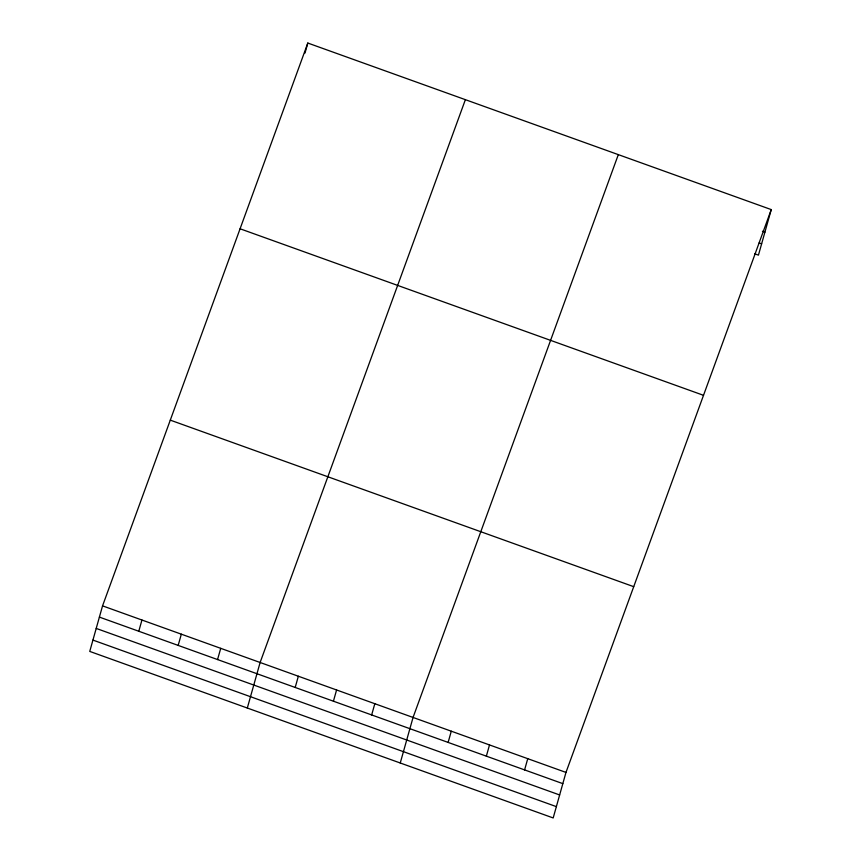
<?xml version="1.0" encoding="UTF-8"?>
<svg xmlns="http://www.w3.org/2000/svg" width="861" height="861" viewBox="0 0 861 861"><rect width="100%" height="100%" fill="white"/><g stroke="black" fill="none" stroke-linecap="round" stroke-linejoin="round"><path stroke-width="1.29" d="M102.556 605.864L89.748 651.411L553.182 817.95L565.978 772.414L771.252 209.589L307.818 43.05L102.556 605.864L565.978 772.414M138.782 631.264L141.947 620.028M305.009 53.038L307.818 43.05M178.173 645.416L181.337 634.18M217.564 659.569L220.728 648.333M247.311 708.033L260.119 662.496L465.381 99.672M295.194 687.465L298.347 676.229M333.422 701.209L336.586 689.973M371.661 714.942L374.815 703.706M400.247 762.997L413.054 717.45L618.316 154.636M448.129 742.43L451.282 731.193M486.357 756.162L489.511 744.926M524.586 769.906L527.75 758.67M771.252 209.589L758.444 255.136L754.753 253.801M762.448 231.265L764.912 232.147M759.165 242.92L761.63 243.814M240.079 228.778L703.512 395.317M170.284 420.136L633.718 586.675M99.392 617.1L562.825 783.639M96.206 628.422L559.639 794.961M92.934 640.089L556.367 806.628"/></g></svg>
